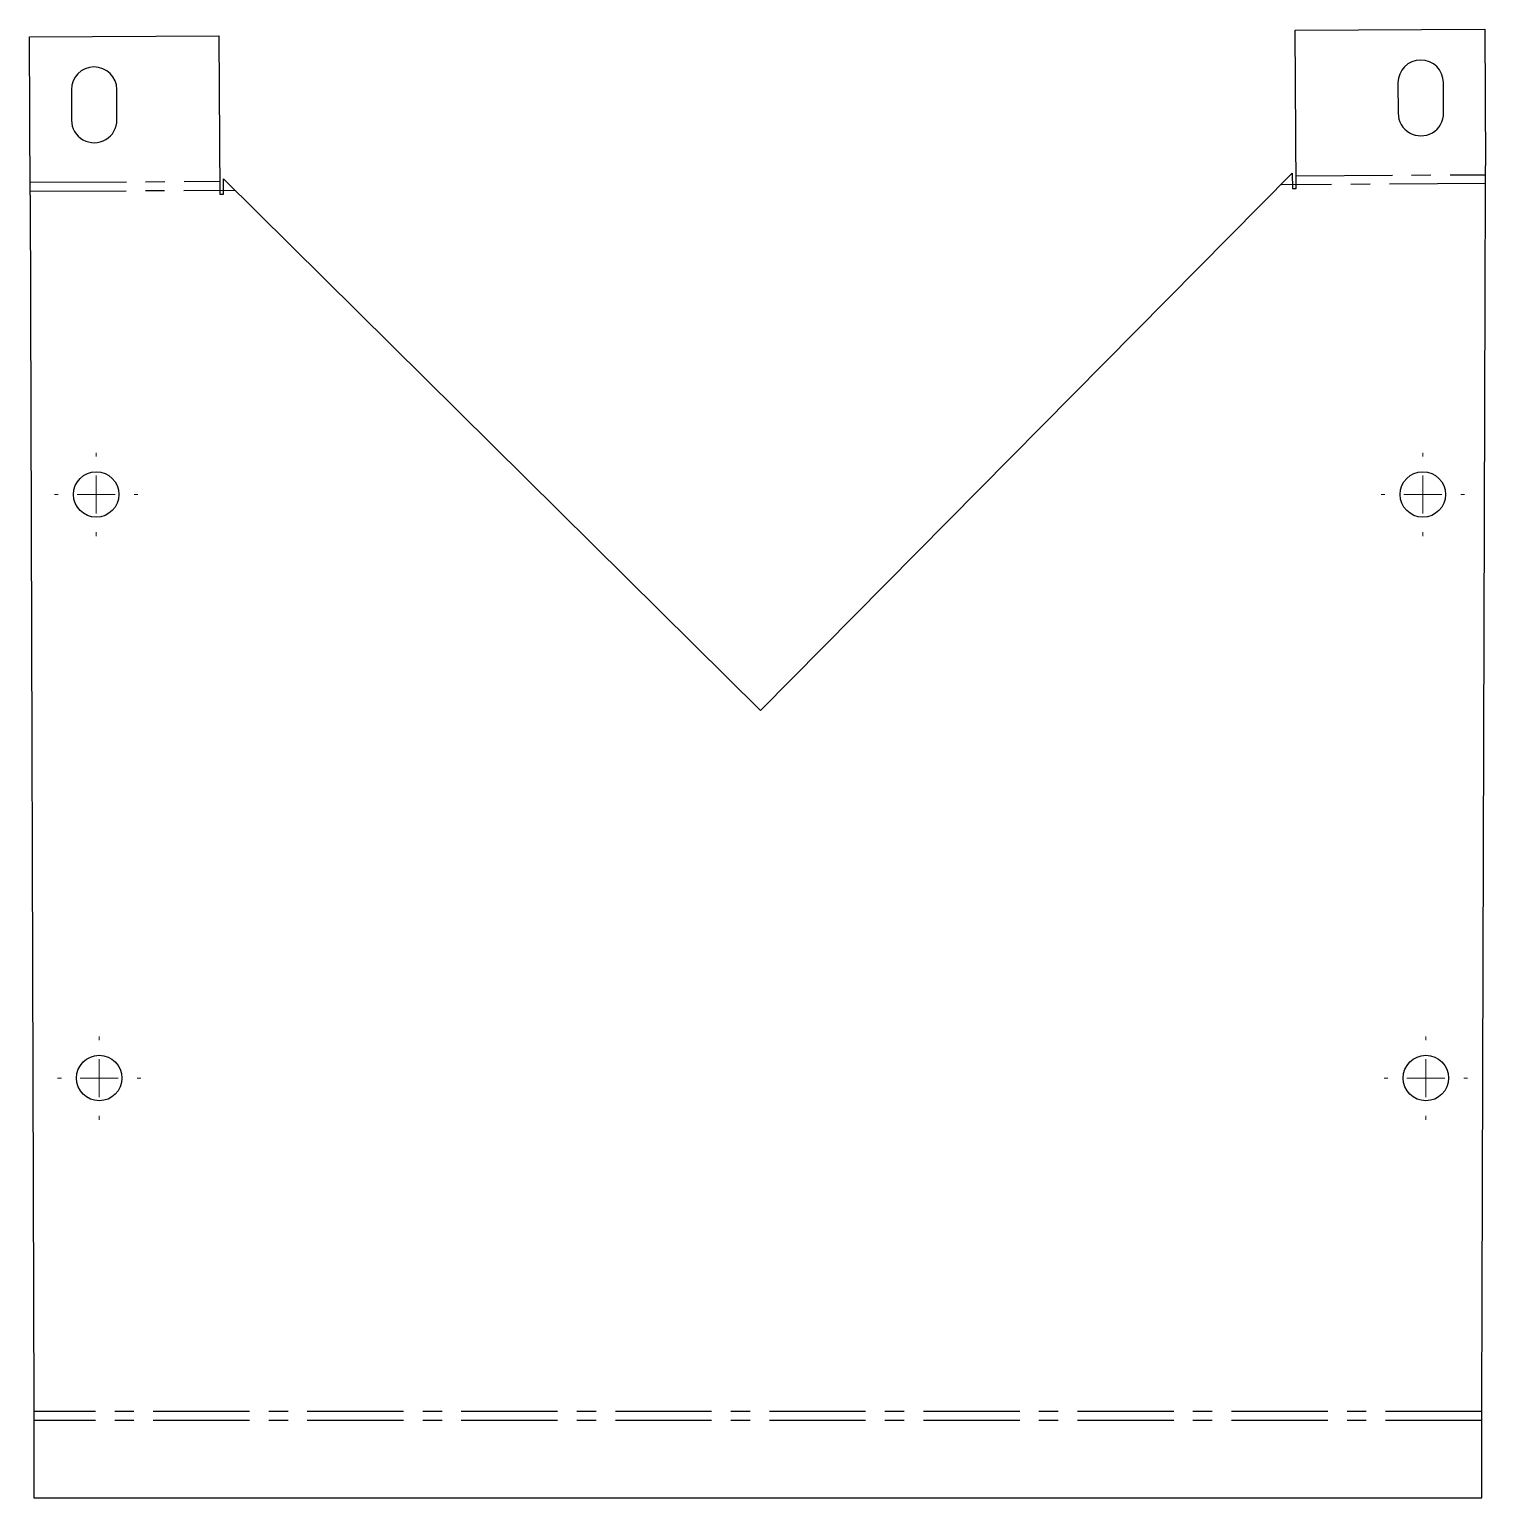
# Model space of a CAD drawing. Header units: millimetres. Extents: x 504 to 696, y 376 to 570.
import ezdxf

# ---------------------------------------------------------------- set-up
doc = ezdxf.new("R2010")
doc.units = ezdxf.units.MM
doc.linetypes.add('CENTERX2', pattern=[20.32, 12.7, -2.54, 2.54, -2.54])

# ---------------------------------------------------------------- blocks, each defined once
blk = doc.blocks.new('SW_CENTERMARKSYMBOL_0')
at = {"color": 0, "linetype": 'Continuous', "lineweight": 18}
for p, q in [((0, 5), (0, 5.5)), ((0, 0), (0, 2.5)), ((-5, 0), (-5.5, 0)), ((0, 0), (-2.5, 0)), ((0, 0), (0, -2.5)), ((0, 0), (2.5, 0)), ((5, 0), (5.5, 0)), ((0, -5), (0, -5.5))]:
    blk.add_line(p, q, dxfattribs=at)
blk = doc.blocks.new('SW_CENTERMARKSYMBOL_1')
at = {"color": 0, "linetype": 'Continuous', "lineweight": 18}
for p, q in [((0, 5), (0, 5.5)), ((0, 0), (0, 2.5)), ((-5, 0), (-5.5, 0)), ((0, 0), (-2.5, 0)), ((0, 0), (0, -2.5)), ((0, 0), (2.5, 0)), ((5, 0), (5.5, 0)), ((0, -5), (0, -5.5))]:
    blk.add_line(p, q, dxfattribs=at)
blk = doc.blocks.new('SW_CENTERMARKSYMBOL_2')
at = {"color": 0, "linetype": 'Continuous', "lineweight": 18}
for p, q in [((0, 5), (0, 5.5)), ((0, 0), (0, 2.5)), ((-5, 0), (-5.5, 0)), ((0, 0), (-2.5, 0)), ((0, 0), (0, -2.5)), ((0, 0), (2.5, 0)), ((5, 0), (5.5, 0)), ((0, -5), (0, -5.5))]:
    blk.add_line(p, q, dxfattribs=at)
blk = doc.blocks.new('SW_CENTERMARKSYMBOL_3')
at = {"color": 0, "linetype": 'Continuous', "lineweight": 18}
for p, q in [((0, 5), (0, 5.5)), ((0, 0), (0, 2.5)), ((-5, 0), (-5.5, 0)), ((0, 0), (-2.5, 0)), ((0, 0), (0, -2.5)), ((0, 0), (2.5, 0)), ((5, 0), (5.5, 0)), ((0, -5), (0, -5.5))]:
    blk.add_line(p, q, dxfattribs=at)

msp = doc.modelspace()

# ---------------------------------------------------------------- linework, layer by layer
at = {"color": 7, "linetype": 'Continuous', "lineweight": 25}
for p, q in [((671.32, 569.56), (696.32, 569.69)), ((671.43, 548.7), (671.32, 569.56)), ((696.32, 569.69), (696.42, 551.69)), ((504.32, 568.69), (529.32, 568.82)), ((504.43, 547.83), (504.32, 568.69)), ((529.32, 568.82), (529.43, 547.96)), ((684.86, 562.63), (684.88, 558.63)), ((690.88, 558.66), (690.86, 562.66)), ((509.86, 561.71), (509.88, 557.71)), ((515.88, 557.75), (515.86, 561.75)), ((600.79, 479.83), (670.92, 550.7)), ((670.92, 550.7), (670.93, 548.7)), ((696.41, 549.33), (696.42, 551.69)), ((529.93, 547.96), (529.92, 549.96)), ((600.79, 479.83), (529.92, 549.96)), ((670.93, 548.7), (671.43, 548.7)), ((695.93, 387.83), (696.41, 549.33)), ((504.43, 547.83), (504.43, 547.83)), ((504.43, 547.83), (504.91, 387.83)), ((529.43, 547.96), (529.93, 547.96)), ((504.91, 387.83), (504.92, 387.83)), ((504.92, 387.83), (504.92, 375.97)), ((695.92, 387.83), (695.93, 387.83)), ((695.92, 375.97), (695.92, 387.83)), ((504.92, 375.97), (695.92, 375.97))]:
    msp.add_line(p, q, dxfattribs=at)
at = {"color": 7, "linetype": 'CENTERX2'}
for p, q in [((671.42, 550.38), (696.41, 550.51)), ((504.38, 548.33), (531.43, 548.47)), ((504.42, 549.51), (529.42, 549.64)), ((696.42, 549.33), (669.43, 549.19)), ((695.92, 387.33), (504.92, 387.33)), ((695.92, 386.15), (504.92, 386.15))]:
    msp.add_line(p, q, dxfattribs=at)
at = {"color": 7, "linetype": 'Continuous', "lineweight": 25}
for centre in [(513.14, 508.33), (688.14, 508.33), (513.54, 431.33), (688.54, 431.33)]:
    msp.add_circle(centre, 3, dxfattribs=at)
for centre, start, end in [((687.86, 562.64), 0.2984, 180.2984), ((512.86, 561.73), 0.2984, 180.2984), ((687.88, 558.64), 180.2984, 0.2984), ((512.88, 557.73), 180.2984, 0.2984)]:
    msp.add_arc(centre, 3, start, end, dxfattribs=at)

# ---------------------------------------------------------------- block references
at = {"color": 7, "linetype": 'Continuous', "lineweight": 18}
for name, p in [('SW_CENTERMARKSYMBOL_1', (513.14, 508.33)), ('SW_CENTERMARKSYMBOL_3', (688.14, 508.33)), ('SW_CENTERMARKSYMBOL_0', (513.54, 431.33)), ('SW_CENTERMARKSYMBOL_2', (688.54, 431.33))]:
    msp.add_blockref(name, p, dxfattribs=at)

doc.saveas('drawing.dxf')
